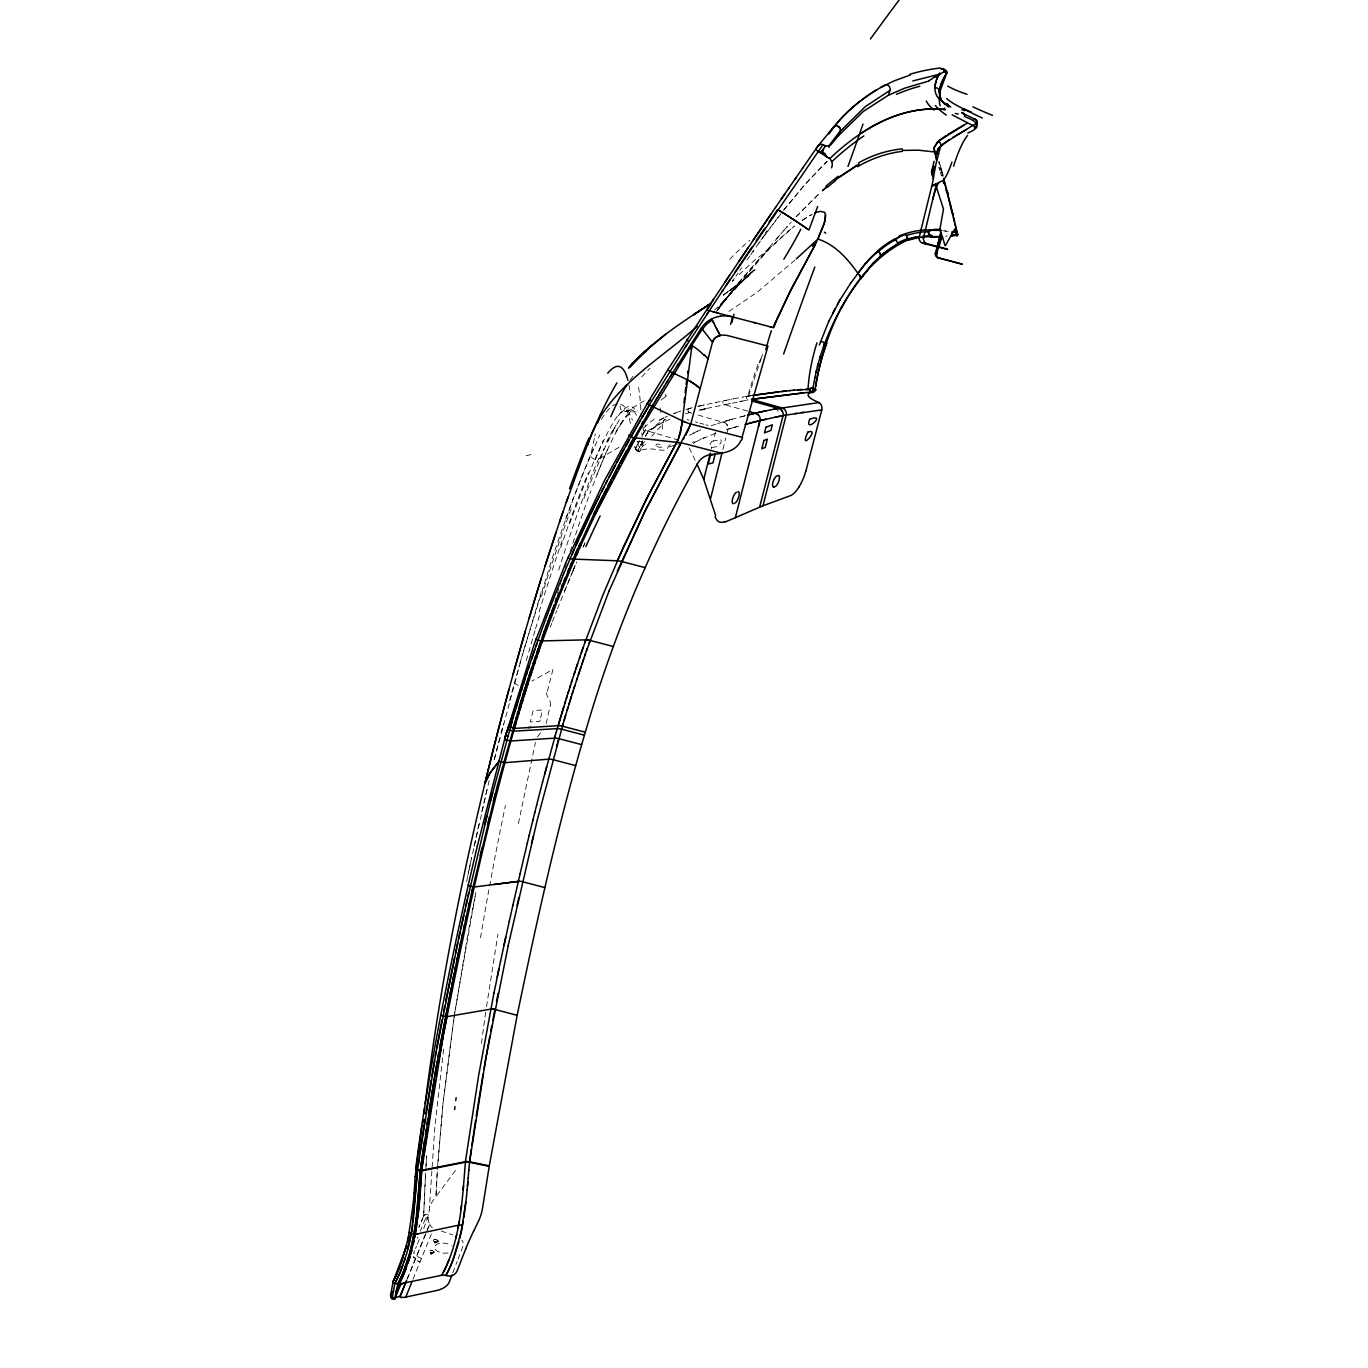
<?xml version="1.0" encoding="UTF-8"?>
<svg xmlns="http://www.w3.org/2000/svg" width="1368" height="1368" viewBox="0 0 1368 1368"><rect width="100%" height="100%" fill="white"/><g stroke="black" fill="none" stroke-linecap="round" stroke-linejoin="round"><path stroke-width="0.75" stroke-dasharray="5 3.75" d="M431.399 1254.251C434.323 1252.9 429.826 1253.806 432.544 1252.353M430.988 1253.225L432.818 1252.797M670.423 444.617A19.255 8.687 14.4 0 0 667.823 447.832A8.995 4.053 14.1 0 1 659.188 449.867L652.621 449.046A25.838 11.782 14.1 0 0 647.526 448.995L645.183 449.234A13.167 5.985 14.1 0 0 639.848 451.594A6.943 6.344 6.1 0 1 638.514 451.44C634.136 451.508 636.188 441.334 635.71 447.9A2.582 2.24 24.1 0 0 637.779 450.448C642.892 454.313 631.64 449.371 635.47 444.48M437.127 1173.864L435.964 1196.641L432.972 1200.659A32.37 28.608 21.5 0 0 429.518 1207.345M425.397 1176.087L423.635 1216.22A2.514 2.223 23.2 0 0 425.585 1218.46L420.233 1231.234M425.602 1172.889L423.635 1216.015L420.66 1223.095L422.456 1218.837M437.264 1171.846L435.964 1196.641L457.528 1167.742M437.401 1169.64L443.061 1102.95L454.415 1014.885M425.841 1168.905L426.679 1156.832M426.029 1165.895L426.748 1155.618M437.743 1164.151L443.027 1103.224L453.731 1019.536M431.074 1254.199L430.356 1252.524L432.681 1252.797L430.92 1254.097L432.562 1252.9M437.811 1240.058L437.999 1241.58L434.802 1241.905A2.548 1.351 6.2 0 1 433.468 1240.006A2.548 1.351 6.2 0 1 436.802 1239.562C439.06 1242.845 432.391 1243.768 436.734 1241.272M430.407 1253.225L430.561 1253.892M433.639 1251.104L433.827 1252.643L430.612 1252.985A2.565 1.368 6.1 0 1 429.278 1251.07A2.565 1.368 6.1 0 1 432.63 1250.609A2.565 1.368 5.7 0 0 429.073 1251.515A2.565 1.368 5.7 0 0 432.237 1253.174A2.565 1.368 5.7 0 0 433.776 1251.224A2.565 1.368 5.7 0 0 432.63 1250.626C432.544 1252.968 428.629 1252.455 430.937 1252.934M436.255 1242.503L434.802 1242.862M481.433 1043.459L482.152 1037.97M443.642 1049.085L434.802 1127.488L429.261 1209.979M482.647 1034.311L485.708 1012.217M486.512 1006.66L497.952 934.122M454.039 1017.45L468.284 932.035M454.723 1012.799L475.141 896.211M468.66 929.949L473.02 907.001M473.414 904.915L475.893 892.449M518.404 823.519L535.452 742.448M466.608 881.539L469.07 869.603M467.839 875.64L468.643 871.792M469.036 869.877L470.25 864.114M469.498 867.62L471.584 857.702M470.643 862.199L489.385 779.623M594.362 438.478L590.942 454.142L572.457 500.449L553.63 553.92L523.106 652.297M594.841 436.238L595.337 433.998M474.08 846.159L479.159 823.262M546.157 723.535L550.192 705.717M481.758 811.891L487.025 789.37M547.388 691.319L552.928 669.516L531.913 681.059M494.224 759.839L500.637 734.53M711.326 448.978L711.668 446.977M494.412 759.069L522.576 654.126M722.868 449.491L725.775 437.931M726.853 433.588L727.947 429.244A5.677 5.489 21.9 0 0 727.656 425.79L726.733 424.268A6.686 6.481 21.7 0 0 725.382 423.02L695.765 414.35M501.098 732.769L503.407 723.877M509.529 700.844L519.378 665.327M526.27 660.676L534.974 630.699M519.908 663.429L540.993 592.908M748.604 396.053L760.882 358.98M535.538 628.784L540.138 613.497M423.738 1228.601L428.834 1213.843A34.935 30.831 -6.3 0 1 429.33 1209.979M759.685 362.503L761.959 356.159M565.634 519.122L583.127 472.901L599.834 434.904M569.55 523.756L586.889 477.877L603.356 440.086M761.429 357.441L762.54 354.415M583.777 498.687L608.367 439.384M452.825 1272.736L457.134 1261.467M457.989 1259.227L463.051 1245.957A16.963 9.029 6.4 0 0 461.614 1240.041M639.933 450.209L641.472 447.729M550.278 627.04L551.714 623.38M552.433 621.568L556.742 610.607M557.46 608.777L575.227 565.258M413.016 1279.217L431.399 1233.936M637.95 450.123L638.548 451.252A6.891 6.173 6.5 0 0 639.728 451.543M572.662 571.499L575.518 564.556M406.877 1279.627L429.603 1224.189L427.893 1219.298M407.442 1278.618L429.672 1224.394M564.693 590.839L571.961 573.226M413.649 1253.037L414.589 1250.78M415.513 1248.539L416.436 1246.299M417.36 1244.059L420.113 1237.39M637.762 450.482L639.677 446.84M417.223 1238.45L417.821 1236.997M572.764 571.362L576.766 562.043M583.196 547.115L585.607 541.523L583.23 546.943M593.267 448.858L590.942 454.142A4.531 3.984 23.1 0 0 594.618 459.238A6.84 5.968 20.9 0 0 599.611 458.536L604.143 448.345M423.755 1215.793L423.755 1215.793A5.045 2.685 5.6 0 1 428.817 1214.237A5.01 2.616 5.4 0 0 426.303 1214.442A5.027 2.599 3.8 0 0 423.789 1215.81M678.819 440.154L646.021 430.51A4.053 1.744 18.3 0 1 645.611 430.031L641.814 436.255L645.354 429.466L645.303 425.14M639.369 447.421L641.096 444.138M640.925 444.463L642.361 441.779M434.75 1242.794C434.032 1240.314 436.631 1241.375 434.836 1241.87M641.883 442.668L642.823 440.924M763.823 235.741L752.827 251.712M612.334 431.655L619.465 419.771M765.139 233.398L766.678 230.679M645.388 436.255L648.124 431.672L656.572 426.029M645.576 435.947L648.124 431.672M614.215 428.235L616.045 425.123M537.504 736.754L540.616 732.872M734.188 278.679L732.359 281.381L734.599 279.072M735.916 276.148L737.882 273.275M739.729 270.573L741.576 267.872M746.928 260.125L750.929 254.397M750.707 254.704L754.555 249.25M758.453 243.795L760.42 241.059M717.362 310.262C740.156 279.79 764.729 249.968 794.5 225.994M718.456 308.706L726.032 298.515L717.704 309.63M643.541 445.147L642.208 446.84M718.422 308.963L733.522 289.041L716.576 311.305L740.84 280.132M778.306 216.982L762.404 238.323L782.77 211.288M783.436 210.398L803.734 185.86L826.939 161.373M783.984 209.697L806.812 182.389L827.178 161.236M723.381 302.55L736.514 286.664L718.268 307.868L768.286 249.797L793.919 226.455M738.002 283.501L760.676 257.697M769.414 247.232L761.001 257.321M769.38 247.266L787.489 226.25M717.601 309.031L736.514 286.664M776.494 238.87L780.085 234.697M783.71 230.542L791.217 222.112M796.244 216.64L818.68 194.153M796.056 216.828L818.338 194.461M734.103 289.879L738.412 285.279L726.562 297.882L749.972 273.463L734.24 289.691M722.372 302.448L738.412 285.279M761.087 257.252L768.286 249.797L753.836 260.878L736.822 276.815M730.05 294.325L714.746 310.04M641.643 376.918L650.039 368.146M741.097 282.68L753.426 270.112L736.771 286.168L755.221 269.633L739.353 283.74M651.578 436.289L661.787 425.294L664.506 419.412M747.236 276.729L734.035 288.836L750.057 274.13M794.962 260.125L757.256 292.154L727.4 312.485M741.781 281.551L746.227 277.841L732.171 288.973L748.228 276.319L721.466 296.394M663.07 398.721L664.164 397.78A10.568 1.471 -31.3 0 0 666.216 395.608M746.227 277.841L730.067 290.786L744.072 279.585M802.007 220.436L811.481 214.622M651.407 429.364L656.435 426.115A318.009 172.915 48.6 0 1 665.293 421.207M802.383 220.231L812.301 214.212M644.174 400.875L627.724 410.845A6.088 5.934 7.6 0 1 626.869 411.204L624.988 411.443A7.097 7.062 -46.8 0 1 623.329 411.238A4.224 4.189 57.6 0 1 620.234 406.074M599.629 458.554L619.225 447.216M689.54 435.246L700.707 429.791M694.705 442.189L716.045 433.023M642.875 445.729L642.584 441.248L637.933 441.71L638.565 451.696M642.584 441.248L638.223 441.761M663.412 418.044L657.751 421.07L665.344 417.103M693.183 433.297L698.809 430.629M699.698 439.624L701.391 438.837M665.344 421.293L670.85 418.847M665.275 417.137L667.293 416.214M627.16 411.084L631.11 409.63A510.127 48.29 -79 0 1 636.479 415.325M703.101 438.068L704.828 437.315M673.21 413.734L678.528 411.785M711.138 425.756L724.219 421.532M678.511 411.785L680.99 410.964M435.417 1242.999L435.212 1243.016M717.533 423.601L719.106 423.105M726.391 429.706L732.598 427.876M729.965 419.856L723.005 421.891A7.421 7.182 21.8 0 1 724.852 422.661M685.436 413.769L690.652 412.298M725.365 421.19L727.691 420.506M729.178 428.868L730.392 428.509M685.898 409.459L692.653 407.63M728.973 420.13L732.205 419.224M731.606 428.167L737.061 426.628M733.983 427.483L741.901 425.294M731.264 419.48L740.994 416.83M688.737 408.656L690.703 408.126M740.618 416.932L746.415 415.41M741.969 416.573L742.927 416.317M691.096 408.023L692.259 407.732M743.867 416.077L744.808 415.838M628.63 410.434L626.732 410.092L628.767 410.793M697.629 406.399L701.596 405.492M698.689 406.159L716.062 402.397M703.768 409.1L697.783 410.486L707.581 408.245M704.811 408.861L705.785 408.639M703.528 405.065L704.486 404.86M706.743 408.433L748.125 399.935A2.377 2.189 80.4 0 1 746.877 396.327L743.918 396.84M725.981 404.295L723.689 404.791M729.007 403.646L730.512 403.321M724.766 400.585L733.693 398.772M715.293 402.568L726.271 400.277M712.967 441.146L711.856 441.385C703.545 452.295 724.356 446.31 720.799 439.538L713.292 441.077L715.242 433.314A5.626 5.438 22.5 0 0 715.344 432.733M730.769 399.353L732.239 399.063M733.693 398.772L742.533 397.096M739.318 401.542L742.243 400.995M742.465 397.113L743.987 396.84M746.654 400.191L748.125 399.935M748.724 396.019L752.486 395.42M748.347 396.087L746.877 396.344L750.622 395.728M947.272 236.031L945.596 236.254M427.551 1217.691L428.218 1217.776A2.582 1.385 12.2 0 0 427.551 1217.691A2.531 1.351 12.2 0 0 425.585 1218.426M943.27 230.799L949.067 231.466L944.724 230.953M688.172 411.221L688.172 411.221A2.479 2.069 73.4 0 0 689.472 412.606L691.575 413.187M687.044 419.6L689.164 420.198M695.508 421.942L697.629 422.541M699.749 423.122L703.973 424.285M706.093 424.884L708.214 425.465M747.578 411.05L724.441 404.62A2.411 2.206 77.7 0 1 723.227 400.909M441.214 1230.995L452.62 1234.876M415.154 1258.321L413.187 1256.799A5.181 4.583 21.6 0 1 415.171 1258.338L415.547 1258.851A6.447 5.694 21.5 0 0 417.206 1260.561L418.095 1261.108A6.447 5.643 21.2 0 0 420.079 1261.741L419.737 1261.724A6.43 5.694 21.5 0 1 415.547 1258.851M627.98 410.52L632.409 420.113M726.733 424.268L727.092 424.764A6.002 5.797 21.8 0 1 727.656 425.79M665.173 394.497L665.908 395.797M689.233 447.9L695.953 461.939M939.542 164.519L938.824 162.04L942.928 176.335L942.535 174.967M939.081 161.338L940.705 167.05M940.654 168.367L942.159 173.616M940.534 166.451L942.997 175.104M941.15 174.83L941.44 175.873L938.961 167.272L940.551 172.761A2.856 2.839 -51.3 0 1 942.997 176.027M941.287 169.085L942.826 174.523M639.728 451.868L639.728 451.611A20.879 8.071 1.9 0 1 640.412 450.277M645.371 429.449L645.388 429.586A3.916 1.71 17.4 0 0 646.192 430.663M641.78 432.972L642.225 436.973M642.601 441.539L642.669 442.411M448.003 1252.951A9.337 4.993 6.3 0 1 435.776 1249.907A9.337 4.993 6.3 0 1 439.008 1243.478A9.337 4.993 6.3 0 1 451.56 1245.872M421.464 1258.372A6.43 5.677 21.5 0 1 416.949 1255.431L416.847 1255.294A5.13 4.549 21.7 0 0 413.906 1253.105M629.879 380.338A554.399 49.727 -77.3 0 1 635.162 374.08M638.514 387.332A549.526 49.829 -80.4 0 1 641.182 416.727M647.286 431.279A317.496 169.735 37.6 0 1 660.299 423.858M628.904 384.955A549.594 54.788 -79.3 0 1 630.477 395.335M595.234 459.751A506.827 45.554 -76.8 0 1 618.37 414.743M618.456 415.615A511.889 48.615 -78.3 0 1 634.547 409.135M601.407 419.258A505.305 50.12 -78 0 1 620.405 405.287M620.508 404.603A511.769 49.881 -79.4 0 1 630.836 426.354M689.472 412.606A2.479 2.069 73.9 0 1 688.343 408.758M674.954 413.7A2.394 1.984 69.4 0 1 675.245 412.982M541.42 596.465A506.502 55.814 -77.4 0 1 571.773 507.306M539.095 611.855A510.691 47.623 -76.6 0 1 562.829 538.53M518.284 685.334A4.925 2.018 15 0 1 514.573 682.427M597.064 474.439A502.278 43.502 -76.7 0 1 620.474 424.678M620.918 424.49A507.391 47.111 -78.3 0 1 635.145 411.717M637.933 441.693A3.916 3.659 -4 0 1 636.855 441.266M705.529 408.793A375.208 16.895 -16.4 0 1 701.664 410.263M526.064 455.766A365.974 5.13 -13.8 0 1 531.023 454.569M669.328 446.857A373.977 18.229 -20.8 0 1 679.229 443.625M777.212 410.845A371.805 20.947 -21 0 1 778.495 410.913M644.79 444.942A16.228 1.06 -45.4 0 1 645.474 444.19M615.908 431.895A510.521 46.273 -77.3 0 1 627.433 414.538M620.781 413.033A511.94 48.94 -78.2 0 1 628.613 408.981M629.212 412.606A510.007 47.555 -78.4 0 1 637.351 411.152M642.96 427.483A507.46 46.991 -79.4 0 1 643.49 431.074M625.946 411.392A6.259 6.207 46.9 0 0 626.869 411.187A6.19 6.122 30.1 0 0 627.741 410.845M560.624 547.833A508.913 49.18 -76.8 0 1 588.326 472.61M558.691 570.063A513.855 48.513 -77.2 0 1 600.261 454.997M607.939 441.573A493.882 43.759 -76.6 0 1 613.839 430.031M715.532 432.767A6.361 6.139 22.8 0 1 715.481 433.348M692.533 442.462A297.677 164.69 46.8 0 1 694.14 441.505M693.285 443.386A289.913 161.15 47.7 0 1 694.927 442.497M432.425 1227.695A7.319 6.652 89.9 0 1 429.843 1224.309M643.815 427.996A315.717 170.111 42.7 0 1 655.152 418.386M729.76 259.304A680.7 149.044 -70 0 1 749.698 240.323M428.269 1219.367A14.484 7.644 21.3 0 1 428.252 1217.794M554.929 601.783A515.206 61.492 -78.5 0 1 590.925 490.684M592.72 485.931A515.206 61.492 -78.5 0 1 607.443 449.61M550.483 705.649A11.611 7.9 -57.3 0 0 549.509 700.331L548.397 697.936A15.664 10.944 -48.3 0 1 546.499 691.627M480.493 937.781A576.68 98.906 -79.8 0 1 505.425 805.444M660.06 407.886A532.237 45.264 -80 0 1 661.086 413.991M662.163 424.183A532.237 45.264 -80 0 1 662.471 429.124M641.301 445.558A65.955 25.701 -28 0 1 644.738 441.283M661.189 400.123A13.646 2.377 -29 0 1 662.505 398.926M606.588 442.172A489.966 43.622 -76.7 0 1 612.59 430.39M655.734 425.209A320.163 174.54 50.3 0 1 666.045 419.036M748.347 394.121A731.863 202.31 87.2 0 1 759.24 360.69M434.391 1241.751L434.391 1241.973A2.548 1.368 5.3 0 0 438.324 1240.998A2.548 1.368 5.3 0 0 434.682 1239.442A2.548 1.368 5.3 0 0 434.391 1241.785L434.391 1241.716M540.155 719.91L539.813 721.329L530.322 721.894L533.075 710.608L542.48 709.958L540.155 719.91M420.062 1224.497L418.864 1227.352L420.062 1224.514M637.625 444.224L635.829 447.661L639.42 440.821L637.625 444.224M737.694 284.852L723.091 295.231L737.694 284.852M628.835 410.571L627.536 410.503L628.835 410.571M657.067 446.43A3.215 1.454 14.1 0 0 662.18 446.566A3.215 1.454 14.1 0 0 658.042 444.087A3.215 1.454 14.1 0 0 657.067 446.43"/><path stroke-width="1.5" d="M939.833 72.88C934.566 81.157 931.659 93.845 941.099 100.462M941.936 69.016L941.953 68.947A3.83 3.334 35 0 1 946.707 72.983C940.808 81.995 934.566 96.102 945.288 104.259M940.756 85.004L939.269 92.494L940.756 98.599M807.034 392.513L811.532 392.069A2.206 0.889 -65.6 0 0 812.387 391.145L814.918 377.79M415.188 1176.6L421.96 1125.71M421.447 1174.428L421.669 1170.854L465.428 1162.184A5.301 2.223 9.3 0 1 469.481 1162.304L489.197 1166.357L482.596 1207.91A52.292 50.24 18.6 0 1 478.099 1221.966L473.773 1230.875M421.429 1174.821L420.882 1183.987M415.188 1176.583L414.128 1192.639M420.797 1185.184L420.643 1187.561M944.604 108.038L944.519 109.508L945.647 109.628M420.557 1188.758L420.386 1191.22M420.284 1192.503L419.668 1200.146M814.9 377.842C823.348 335.707 844.21 296.531 872.288 264.195C874.562 260.262 885.045 256.021 878.307 251.507C870.339 256.158 863.926 265.649 857.804 273.19C847.681 258.877 835.181 244.547 817.927 239.075L796.364 258.826M414.128 1192.588L413.119 1204.558M880.804 255.577L880.069 253.337M468.831 1170.136L468.181 1178.087M465.428 1162.184C462.213 1200.488 460.691 1240.759 441.779 1275.267L399.063 1284.073A1.881 0.992 12.2 0 1 397.661 1284.005L395.078 1283.321A2.274 1.282 11.8 0 1 393.146 1281.491L406.689 1245.906M468.831 1170.187L469.481 1162.287M967.843 132.987C985.063 125.942 974.974 120.675 964.508 116.519A3.676 3.078 -62.9 0 0 961.567 112.689L974.204 118.879M467.155 1189.955L468.198 1178.002M682.222 421.429L692.02 344.924L702.331 329.192L712.489 342.205L690.789 423.994L686.89 433.075M949.033 139.792L938.499 148.137L936.704 154.379L937.525 149.557L942.945 143.982L977.265 122.675A3.608 3.317 64.9 0 0 974.187 119.187L974.255 119.153M467.514 1186.005L467.856 1182.055M463.136 1189.818L463.495 1185.868M513.975 712.01L506.673 732.308L534.324 643.969L566.01 562.18L604.656 480.236L647.03 403.902L682.273 420.848L680.563 432.784L677.759 440.462L649.099 493.677L623.962 545.798L602.826 595.2L584.923 642.515M419.566 1201.429L416.094 1229.866L410.964 1253.533M682.17 421.994L682.016 423.738M467.172 1189.818L466.402 1197.718M413.119 1204.61L408.16 1238.69L401.115 1263.724M441.779 1275.267A5.643 2.924 12.8 0 1 445.917 1275.472A155.867 149.847 10.6 0 0 452.825 1260.321L461.29 1231.781L466.385 1197.838M683.983 402.859L684.547 397.695M681.948 424.337L678.289 439.384L645.439 500.893L617.259 560.794L570.011 558.965A2.445 0.889 23.3 0 1 568.182 557.135M954.727 229.003L955.309 231.996L953.291 232.098A2.36 1.505 -80.4 0 0 951.786 234.817A2.633 1.676 -80.4 0 0 951.974 235.826L957.446 235.296M465.958 1201.788L463.889 1217.503M416.727 1215.861L420.284 1170.769L416.966 1169.845A2.36 1.009 16.1 0 1 415.718 1168.768L415.667 1168.768A2.36 1.094 12.8 0 0 416.898 1169.896M423.977 1113.74L424.713 1107.55M425.209 1103.446C442.685 963.551 472.387 825.4 508.981 689.318M685.146 392.513L685.778 387.298M944.929 104.635L943.099 102.07M461.05 1209.517L461.529 1205.584M416.59 1216.956L412.366 1242.383A184.441 174.899 14.9 0 1 397.797 1284.073L394.6 1299.258L392.308 1298.779A3.061 2.907 -66.6 0 1 390.821 1295L392.188 1291.306M944.98 104.242L943.732 102.532M813.191 388.957L813.156 389.23A2.223 0.872 -65.4 0 1 811.412 392.137L811.275 392.223A2.257 2.018 86 0 1 809.719 389.555L797.612 389.846M686.12 384.699L686.787 379.466L669.858 371.498A2.514 0.889 31.9 0 1 668.097 369.309L713.446 299.438M934.823 86.748L936.088 81.259M399.935 1266.802L397.455 1272.753A146.051 138.613 21.3 0 1 393.146 1281.491L390.684 1294.949M413.05 1222.564L417.548 1170.05L411.973 1229.627L406.912 1252.797L400.516 1271.402A150.788 143.213 18.9 0 1 394.907 1283.27L392.103 1298.984M477.364 845.92C452.261 952.47 430.099 1059.824 415.684 1168.392A2.326 0.941 6.4 0 0 417.582 1169.537L420.301 1170.256A1.778 0.855 12.4 0 0 421.669 1170.324L465.394 1161.706L478.595 1075.71L493.934 993.168M417.582 1169.537L435.657 1054.198L457.716 942.911M420.301 1170.256L435.007 1074.102L451.115 988.055M421.002 1165.143L424.661 1139.561M422.079 1167.28L421.669 1170.324L443.232 1035.832M471.31 1149.359L469.6 1161.808A5.489 2.308 9.2 0 0 465.394 1161.688M418.369 1163.946L419.155 1158.354M422.507 1164.219L423.379 1158.115M687.676 373.054L687.967 370.916M419.959 1152.762L424.901 1119.246M423.806 1155.071L426.474 1136.757M471.909 1145.221L475.568 1120.375M425.414 1134.448L426.183 1129.335M426.919 1133.713L427.842 1127.608M426.953 1124.222L427.739 1119.11M428.304 1124.564L430.766 1108.644M508.263 726.203L514.231 728.443L558.144 725.69A5.472 1.676 13.5 0 1 562.368 726.203L585.316 732.205C612.488 638.617 649.646 547.867 697.851 463.119A18.759 17.51 19.6 0 1 711.104 454.467C721.962 453.731 736.377 451.868 741.029 440.171M476.218 1116.254L483.092 1074.017M425.773 1113.655L431.176 1080.173M428.526 1113.997L437.179 1061.483M431.262 1105.429L433.878 1089.355M934.139 161.236L931.471 171.958L933.489 178.678M434.408 1086.141L435.469 1079.711M691.285 349.285L691.644 347.113M431.843 1076.137L434.614 1060.046M436.016 1076.496L437.11 1070.067M437.692 1066.732L438.854 1060.046M484.016 1068.63L489.795 1036.328M459.323 1221.265L458.006 1228.43M773.399 409.306L818.919 402.551C810.489 399.046 801.648 393.762 814.764 391.607C823.621 332.509 851.905 266.503 908.266 239.571A51.539 31.054 -29.6 0 1 915.414 237.656M435.332 1056.028L436.05 1052.009M437.982 1056.985L438.769 1052.488M439.436 1056.712L441.847 1043.356M459.785 1238.279L463.256 1221.385M436.768 1047.991L442.001 1019.878M439.59 1047.991L457.425 957.566M442.462 1040.022C463.478 931.642 486.769 823.485 517.6 717.431M443.711 1033.336L446.874 1016.663L490.753 1009.139A5.284 2.223 13.1 0 1 494.891 1009.447L517.155 1015.312L489.282 1165.827L469.6 1161.808L486.067 1056.917L508.195 945.613M411.802 1250.403L405.834 1269.111A158.62 150.668 19.8 0 1 399.063 1284.073L398.601 1286.245M490.804 1030.942L491.813 1025.572M398.635 1286.057L396.412 1290.605A14.98 14.039 -7.1 0 0 396.036 1291.922M414.709 1237.578L418.676 1210.629L421.669 1170.854A1.796 0.872 12.4 0 1 420.284 1170.769L415.872 1222.479A330.663 312.383 14.7 0 1 413.974 1234.278L409.63 1253.498L403.252 1272.12A154.396 146.65 19 0 1 397.661 1284.005L397.661 1284.005M492.822 1020.186L494.891 1009.447A5.335 2.257 13.1 0 0 492.702 1009.071L492.446 1009.054M443.711 1011.02L444.651 1006.181M445.609 1001.342L454.535 957.822M517.155 1015.312C536.889 920.288 557.734 825.314 585.316 732.205M496.499 1001.461L498.106 993.476M408.793 1235.509L407.459 1241.905M451.679 985.199L452.261 982.344M493.916 993.236L500.568 961.242M452.859 979.505L454.022 973.794M454.621 970.955L455.732 965.603M497.217 977.197L498.875 969.211M456.946 959.823L467.771 910.079M941.783 230.662C936.122 226.626 921.28 232.423 932.275 235.706M455.561 952.983L464.812 910.472M458.006 954.898L459.152 949.546M500.551 961.362L505.75 937.285M459.716 946.861L460.862 941.509M458.673 938.482L460.093 931.95M461.444 938.841L462.606 933.489M597.799 422.729L600.843 413.581M460.811 928.667L463.684 915.585M463.786 928.137L464.351 925.555M413.358 1244.008L414.059 1240.793M503.971 945.408L509.272 921.314M508.195 945.63L537.077 820.697L563.171 723.484M465.479 920.39L466.625 915.243M464.419 912.319L490.582 800.656L513.393 716.541M465.872 905.77L467.326 899.238M467.531 911.191L469.344 903.085M471.84 892.021L497.268 785.831L523.499 693.114M468.933 904.915L472.986 886.84L470.284 886.139A2.36 0.872 12.1 0 1 468.386 884.788M509.255 921.416L512.863 905.342M906.112 234.441L908.266 239.571L897.032 244.41L883.574 253.422L872.305 264.178L860.421 279.277M468.061 895.955L468.796 892.688M512.846 905.394L520.114 873.69M422.575 1122.803L423.242 1119.913M517.053 905.719L518.865 897.716M520.096 873.724L527.33 843.064M480.151 855.787L481.964 848.023M477.364 845.92L505.51 735.864M816.08 372.387L816.73 369.634M455.869 1238.125L456.638 1234.911M527.296 843.184L529.159 835.403M531.502 843.611L533.332 835.968M484.819 823.981L486.717 816.217M529.125 835.557L532.904 820.099M498.14 762.369L489.966 773.057L484.99 782.941C508.486 686.428 535.333 590.634 568.182 496.858M487.555 824.699L489.453 816.918M947.631 249.489L922.904 243.23A5.113 5.079 -58.1 0 1 919.245 237.091L931.728 186.287L943.612 180.114M532.853 820.27L534.785 812.455M715.669 515.616L703.75 479.381L710.317 453.047M406.706 1245.085L398.738 1269.778M534.751 812.643L536.701 804.829M710.642 498.345L722.15 452.38M490.582 800.656L492.548 792.893M493.318 801.374L495.284 793.594M407.767 1249.617L408.57 1246.436A254.38 240.905 16 0 0 410.691 1236.792L411.289 1233.56A325.704 307.749 15 0 0 412.708 1224.77M730.649 324.336L732.547 316.897M758.419 426.713L759.975 420.592L776.648 416.932M536.666 805L540.599 789.592M724.852 522.114L735.351 517.702L759.975 420.592L762.899 419.891M735.351 517.702L759.633 507.152L783.043 415.65A5.934 5.763 18.5 0 0 782.257 411.204L781.556 410.246A6.583 6.395 18.6 0 0 779.589 408.793L751.921 400.995M759.633 507.152L762.968 505.767L786.207 415.068L821.775 409.904A5.763 4.207 88.7 0 0 818.902 402.619M540.565 789.729L542.583 781.983M805.855 471.173L821.775 409.904M817.431 366.795L818.167 364.008M542.549 782.086L555.237 735.762M932.155 174.899L934.327 166.691M936.191 159.646L936.516 158.466M544.584 774.356L546.619 766.747M648.74 406.005L648.654 406.262A4.207 3.916 23.7 0 1 648.244 406.98A10.482 9.764 24 0 0 647.697 407.835L646.055 410.708M458.964 1241.494L454.005 1257.312A159.218 153.199 12.1 0 1 445.968 1275.506L447.079 1275.78A8.704 8.413 22.3 0 0 457.237 1270.581L465.701 1249.001M937.969 243.812L940.654 232.628L940.124 229.345M513.034 674.492L525.209 631.554M823.143 149.813L825.092 146A4.48 4.087 6.6 0 0 821.963 144.41L821.227 144.41A4.309 3.95 7.1 0 0 818.628 145.401L817.808 146.29L833.967 126.506A4.019 3.369 41.6 0 1 840.414 130.781L838.071 136.03L830.325 145.435M962.285 264.281L938.123 257.782A3.865 3.83 -54.8 0 1 935.387 253.046L941.235 232.816M939.525 258.484A3.83 3.796 -54.5 0 1 936.823 253.781L941.611 234.031M506.399 732.718L504.997 737.711M505.391 736.326L505.972 734.206M556.537 746.5L557.272 743.884M938.345 248.326L942.244 236.066M506.177 733.47L506.605 731.983M557.648 742.567L558.777 738.635L581.622 744.62M555.066 736.326L556.263 732.171M556.246 732.205L557.375 728.272M557.922 726.425L565.48 701.288M931.591 170.932L935.455 165.921L940.791 145.76A3.403 3.369 -84.2 0 0 937.901 141.571L966.868 123.325M510.863 725.228L512.196 720.628M512.932 728.255L515.001 721.21M514.385 728.426L516.437 721.415M557.443 728.101L558.024 726.049M558.144 725.69L563.821 706.692M716.695 328.833L720.166 335.502A13.612 10.499 17.4 0 0 712.489 342.205A13.612 10.499 17.4 0 1 727.861 335.656L767.978 346.053L742.037 437.298L690.789 423.994L644.02 513.12L609.102 590.908M512.88 718.337L520.045 694.585M515.685 718.867L516.386 716.524M517.121 719.072L524.919 693.405M562.368 726.203L568.045 707.273M529.245 617.806L541.198 578.408M514.915 711.428L515.599 709.137M517.07 714.164L517.771 711.822M518.506 714.387L519.207 712.061M563.958 720.799L565.565 715.413M819.74 358.365L820.595 355.509M935.524 77.206L942.791 72.436A8.054 6.601 -84.3 0 1 943.561 72.23L943.698 71.786A3.608 2.343 -63.8 0 0 943.15 68.81L940.91 68.759A3.882 2.479 -62 0 1 941.953 68.451M516.3 706.846L516.984 704.554M518.472 709.479L522.046 697.783M519.908 709.718L521.311 705.05M517.685 702.263L518.386 699.954M567.207 710.009L571.379 696.5M522.029 702.724L522.747 700.382M410.058 1256.73L408.057 1262.972M519.105 697.663L525.244 678.203M564.608 704.092L567.156 695.885M568.849 704.623L573.072 691.114M521.242 690.806L522.234 687.625M522.815 695.32L528.014 678.921M524.252 695.491L529.45 679.109M566.284 698.706L568.849 690.481M524.235 690.772L525.226 687.642M525.654 691.079L526.629 687.933M567.959 693.319L570.576 685.077M572.2 693.85L574.782 685.727M545.114 565.942L556.041 532.289M523.243 684.445C550.517 597.731 587.043 513.941 632.033 434.938M525.722 686.086L527.227 681.384M527.125 686.36L528.134 683.231M569.669 687.95L572.303 679.708M573.893 688.48L585.453 653.716M838.071 136.03L863.516 111.287L888.413 95.23L889.952 90.425A3.933 2.958 64.4 0 0 888.601 85.722L887.593 85.004A3.933 2.958 64.4 0 0 884.651 85.346C862.849 97.06 842.808 113.305 828.957 133.944M527.723 679.828L544.567 630.699M529.142 680.101L535.316 661.36M571.379 682.581L577.587 663.736M526.304 674.92L527.33 671.756M529.245 675.142L530.784 670.457M530.664 675.416L531.673 672.286M576.509 680.375L577.381 677.69M951.786 234.817L957.6 234.834L943.51 178.37M574.047 674.373L574.919 671.705M578.254 675.023L580.921 667.02M528.373 668.593L529.433 665.429M531.297 668.901L531.81 667.345M532.716 669.157L533.229 667.601M404.005 1262.202L405.031 1259.09M575.808 669.055L583.059 647.799M532.853 664.232L533.896 661.12M534.272 664.489L539.591 648.911M825.502 146.581A10.858 5.318 71.8 0 1 826.169 145.778L828.632 146.171L840.414 130.781M819.346 345.027L828.734 321.36M531.553 659.12L534.785 649.646M534.426 659.564L535.486 656.452M581.81 664.352L583.623 659.034M559.495 521.995L562.898 512.025M536.376 658.247L536.906 656.691M507.682 736.326L505.767 735.266L506.228 733.624M579.399 658.418L580.306 655.768M957.515 235.108L956.984 231.979M505.767 734.941L507.289 730.546M536.547 653.34L538.154 648.688M537.983 653.579L540.428 646.534M581.212 653.1L585.863 639.865A5.472 1.471 13.6 0 1 590.104 640.446L613.274 646.483M584.529 656.401L587.317 648.398M775.861 321.548L773.707 327.721L769.722 326.661M535.88 646.5L536.974 643.353M508.708 726.476L510.743 720.697M538.701 647.132L539.779 644.037M540.138 647.355L557.58 600.347L575.312 557.648M586.376 651.065L609.102 590.908M566.249 502.364C581.109 461.768 594.926 420.267 616.917 382.835M540.326 642.481L540.873 640.942L585.863 639.865M541.779 642.686L542.326 641.13M589.181 643.097L590.121 640.446M542.361 636.77L543.113 634.684M823.433 346.839L824.494 343.915L823.673 342.393A2.308 1.624 19.2 0 0 820.39 341.966M543.865 632.615L548.329 620.491M545.387 628.442L546.909 624.287M817.654 206.551L808.915 230.046L807 228.695M547.679 622.218L573.825 557.477M648.894 405.475L684.086 349.062L722.783 290.409M549.235 618.062L550.808 613.907M828.581 158.09L827.948 157.645A84.987 47.128 35.5 0 0 818.013 151.352L817.756 151.232A2.651 1.436 35.2 0 1 816.149 148.685L817.808 146.29L816.97 147.436M816.149 148.685L816.833 147.624M402.91 1265.297L401.747 1268.375A154.208 146.462 19.2 0 1 394.924 1283.27L395.078 1283.321M551.595 611.838L554.348 604.69M451.953 1275.027L449.32 1281.884A26.129 14.227 6 0 1 435.845 1290.708L405.783 1297.069L412.11 1281.423M484.99 782.941L490 773.005L498.687 761.719M715.019 312.332L706.64 309.869L709.291 306.654M555.528 601.681L556.708 598.654M936.499 80.096L938.585 75.343M557.905 595.644L559.102 592.652M587.471 445.267C603.938 390.53 657.204 362.024 697.287 326.234M561.53 586.633L562.761 583.64M400.328 1285.339L394.753 1298.865A14.278 8.105 13.9 0 1 395.66 1297.531L400.037 1296.317L406.193 1281.269M400.174 1296.385L406.638 1280.585M941.184 83.875L945.288 75.514M448.841 1260.236L447.558 1263.314A149.283 143.281 6.8 0 1 443.335 1272.325M563.992 580.648L565.24 577.638M817.671 239.674C820.184 230.953 827.674 221.702 824.767 212.399L820.321 211.339L816.747 212.262M817.927 239.075L824.306 222.779L825.673 214.571M567.737 571.653L569.02 568.66M570.285 565.685L571.567 562.693M617.293 571.26L646.021 509.084L681.281 442.804L721.124 453.167M773.45 326.832L774.63 324.079M773.912 326.131L790.208 291.521L816.781 241.623M572.85 559.717L595.371 510.863M574.321 559.939L581.178 544.481M775.229 322.711L790.55 290.307L815.106 244.94M571.995 554.433L573.979 549.919M574.816 555.237L577.775 548.551M576.338 555.34L578.356 550.757M579.382 548.465L597.389 509.99M575.996 545.404L578.031 540.89M578.784 546.328L579.775 544.105M580.083 536.376L588.479 518.404M828.734 321.377L839.832 300.173L850.828 282.902M590.634 513.923L599.423 496.071M594.105 513.479L621.397 460.281L653.665 403.748M596.448 508.674L602.997 495.472M595.559 513.735L638.736 432.031L691.9 344.873M598.466 507.767L603.972 496.721M604.109 493.284L606.332 488.889M605.084 494.515L611.684 481.621M601.663 491.625L603.921 487.179M605.545 484.016L607.17 480.852M607.99 485.674L626.766 450.448M608.794 477.706L615.446 465.12M613.326 478.492L616.609 472.234M832.838 312.93L835.061 308.689M618.268 469.104L619.926 465.975M617.122 461.974L623.945 449.439M621.619 462.863L631.862 444.207M625.672 446.31L629.16 440.069M628.528 447.25L633.863 437.709L681.281 442.804M633.606 441.094L635.351 437.999M632.255 434.562L633.589 432.202M633.863 437.709L630.904 436.939L636.975 426.269M685.522 435.503L686.189 434.323M634.273 431.005L634.94 429.826M945.989 74.265L946.707 73L940.09 91.16L939.303 98.941M635.436 428.953L644.67 413.016M837.387 304.431L839.849 300.139M637.659 425.089L640.395 420.352M841.234 308.142L843.629 304.004M641.866 423.738L643.011 421.754M644.345 413.581L641.763 417.992M683.453 439.06L684.171 437.846M644.567 413.204L649.372 405.065M644.773 412.845L645.918 410.93M651.219 407.835L647.68 413.786M654.639 402.141L657.786 396.925M652.399 405.851L654.93 401.645M655.99 399.901L656.879 398.413M657.478 397.455L659.137 394.702M659.598 393.967L661.308 391.162M658.743 395.352L660.026 393.249M662.215 389.675L666.455 382.766M662.591 389.059L660.334 392.736M663.719 387.212L664.472 385.998M666.968 381.928L667.892 380.458M666.062 383.416L671.124 375.277M668.097 369.309L647.03 403.902L650.569 399.73M670.354 376.491L701.425 327.978A29.207 27.257 22.4 0 1 711.736 318.898M671.654 374.404L672.971 372.301M677.348 365.341L678.442 363.597M685.283 347.198L686.479 345.334M831.231 130.473C843.355 113.937 859.446 100.377 876.854 89.672M711.189 302.858L747.834 248.07M706.606 314.674L709.171 310.827M724.92 282.201L729.52 275.327M721.962 291.658L823.023 144.632M726.22 285.262L730.495 278.884M738.703 261.613L775.553 207.389M734.753 272.523L751.887 247.146M508.195 727.913L507.836 729.657L513.359 731.162L557.272 728.648A5.421 1.659 13.6 0 1 559.255 728.716L559.803 728.819A5.472 1.659 13.5 0 1 561.496 729.178L584.41 735.163M752.52 241.144L770.954 214.092M823.536 149.061L820.697 152.908L818.013 151.386M756.179 240.836L764.763 228.268M781.35 198.958L784.941 193.743M775.468 207.526L789.216 187.536M769.055 222.009L777.64 209.543L779.623 210.775A286.63 139.314 35.2 0 1 807.017 228.661A286.784 139.399 35.2 0 0 779.606 210.792M788.532 188.528L796.056 177.652M802.469 168.384L816.286 148.394M794.5 179.909L802.845 167.819M850.811 282.919L865.106 263.99L877.606 251.182M820.697 152.908L822.288 150.719M840.209 131.379L865.363 106.567L889.952 90.425M709.821 306.039L710.898 304.825M833.539 126.968L835.079 125.89M629.947 366.556C652.69 341.179 681.52 322.421 709.906 304.038L693.422 314.897L708.333 305.098M636.548 359.562L629.246 367.308L643.935 352.38L665.6 334.254M957.497 235.039L957.583 234.937A2.36 2.308 -21 0 0 955.326 231.893L955.018 230.44M830.102 158.346C860.421 129.31 901.067 105.011 944.519 109.508C915.124 106.379 885.848 116.673 861.72 132.952M643.935 352.38L652.091 345.146M957.138 236.066L956.078 235.074M822.493 190.699L826.717 187.006M822.852 190.374L827.11 186.664M938.91 140.699L946.092 135.552M835.215 180.046L859.07 164.126M839.08 177.088L856.915 165.34M948.024 134.338L963.551 125.206M931.967 186.133L935.558 165.938M953.068 137.279L966.56 129.447M932.206 185.997L936.516 183.637L923.571 237.639A5.198 5.164 -57.5 0 0 927.316 243.812L947.306 249.113M880.667 87.484L893.749 81.037L910.421 74.949M888.413 95.23L904.864 88.099L929.146 80.969M715.344 326.131L711.616 318.983L712.813 318.419A29.292 27.343 22.3 0 1 720.457 316.196M897.408 237.981L899.392 237.074M955.155 232.098L951.889 231.876L953.41 232.115M814.61 213.117L816.046 212.536M733.932 503.492L733.658 503.612A6.036 2.052 -70.4 0 1 732.581 498.858A6.036 2.052 -70.4 0 1 736.429 492.343M762.968 505.767L790.311 495.712A22.999 8.413 -68.4 0 0 799.083 486.888M737.779 491.847L737.865 491.796A6.019 2.001 -69.6 0 1 738.857 496.345A6.019 2.001 -69.6 0 1 735.043 502.996M908.147 240.221L919.33 237.416M912.781 80.951L939.525 74.197M745.081 424.439L746.107 424.166M747.048 423.926L747.988 423.687M745.44 424.354L749.801 423.208M749.322 423.328L752.451 422.507M751.186 422.832L754.178 422.062M755.871 421.635L753.016 422.37M747.544 415.12L750.074 414.487M757.53 421.207L754.811 421.908M749.322 414.675L751.836 414.042M756.555 421.447L759.975 420.592M751.049 414.23L753.563 413.598M752.759 413.803L763.327 411.375M754.452 413.392L761.155 411.836M763.652 419.719L765.858 419.241M915.363 237.587L919.57 236.767L915.431 237.587M761.873 411.683L764.78 411.067M418.078 1233.765L415.102 1234.381L458.639 1225.164A5.267 2.035 9.4 0 1 462.572 1225.318M764.079 411.221L766.234 410.776M775.229 417.223L783.436 415.581M765.533 410.913L776.255 408.758M778.05 416.642L783.043 415.65M776.973 408.622L778.392 408.348M783.231 415.615L784.616 415.359M784.428 415.393L786.207 415.068M751.887 399.302L807.257 392.496M943.561 72.248L946.126 72.076A4.908 1.334 -17.6 0 1 946.878 72.675L946.793 72.829A3.848 3.42 30.5 0 0 946.16 70.931L946.331 71.341M794.825 413.598L797.014 413.239M752.486 395.42L778.614 391.846M446.72 1016.68L442.77 1015.86A2.343 0.906 9.9 0 1 440.855 1014.629M754.401 395.13L786.292 390.974M801.426 412.572L803.649 412.247M474.422 886.977L519.276 881.283A5.369 2.018 13.2 0 1 522.542 881.727L544.994 887.644M493.797 884.497L519.276 881.283M922.34 236.356L923.759 236.185M781.538 391.504L790.174 390.581M922.972 236.903L940.261 236.476M923.725 236.185L927.795 235.843M789.507 390.632L794.073 390.188M793.543 390.239L801.956 389.452M803.375 392.821L751.391 399.388L781.556 407.767A6.259 6.071 18.3 0 1 786.309 415.085M805.82 389.145L809.976 388.82M902.384 150.394L918.68 150.189L934.447 151.968A3.215 3.181 -57.4 0 1 936.995 154.003M528.202 727.571L530.955 727.383M927.778 235.843L930.428 235.741L928.684 233.364A2.377 1.197 88.7 0 1 929.436 230.32L937.268 230.371M929.111 235.775L930.428 235.741M474.012 886.994L473.089 886.874M938.79 230.457L940.295 230.559M414.521 1234.381L415.188 1234.363A1.761 0.906 12.3 0 1 413.991 1234.278L411.289 1233.56A2.308 0.958 8.9 0 1 409.408 1232.294M919.245 237.091L923.571 237.639L922.34 237.468M923.144 243.248L926.991 243.778M587.847 639.985L588.975 640.173M402.038 1297.12L402.26 1297.172A11.218 7.609 -43.1 0 0 405.749 1297.257M394.001 1298.027L392.017 1297.514A1.83 1.693 -3.7 0 1 391.248 1297.086L390.821 1296.539A3.386 3.146 -3.8 0 1 390.667 1294.299M938.123 257.782L962.063 264.041M713.241 311.87L717.943 313.101M717.311 312.93L755.769 322.985M645.132 567.635L621.534 561.479A5.506 1.197 13.9 0 0 617.242 560.794M540.873 640.942L538.086 640.207A2.428 0.889 19.2 0 1 536.239 638.548M506.793 740.156L504.963 739.284M575.62 765.601L552.894 759.65A5.404 1.744 13.4 0 0 548.671 759.172L504.86 762.677L500.671 761.788A2.394 0.872 14.5 0 1 498.79 760.351M753.7 322.438L771.159 327.037M690.652 344.445L691.524 344.702M749.493 411.58L757.034 413.94A6.447 6.259 20.1 0 1 758.471 415.102A6.088 5.917 20.2 0 1 760.01 420.592M682.273 420.848L687.403 422.986A8.174 1.248 15 0 0 690.789 423.994M813.191 388.717L815.858 389.829L813.191 388.717A2.257 1.59 7.3 0 0 810.95 388.358A2.274 1.59 6.8 0 0 810.352 388.495L810.352 388.495A2.24 1.556 6.4 0 1 813.242 388.7M812.729 392.821L811.275 392.223A2.257 1.881 82.9 0 1 809.822 389.572M684.752 421.994L683.726 421.549M936.823 253.781L935.387 253.046M908.266 239.571L906.745 237.519M686.787 379.466L692.516 382.92M756.487 413.649L757.034 413.94A6.618 6.412 20.2 0 1 758.471 415.102M837.797 126.13L839.969 128.096M952.128 114.792L975.914 127.173L976.786 122.761A3.642 2.992 -63.7 0 0 974.05 118.811M827.349 157.252L824.887 155.559M696.791 385.879L700.211 388.461M698.501 387.144L699.356 387.794M941.919 101.146L942.808 101.848M942.518 101.625L940.363 99.796M946.348 105.165L948.708 107.012A3.711 3.369 -56.2 0 0 945.049 103.438M704.332 354.774L708.077 358.826M857.018 274.233A2.343 1.146 36.8 0 1 859.737 275.293L860.575 278.593L860.831 277.225M859.754 275.293L860.729 276.798M781.556 410.246L782.274 411.187M702.28 329.124L701.425 327.978M898.058 237.622A51.061 31.789 -28.3 0 0 895.441 238.921L898.024 243.897A53.762 32.969 -28.9 0 0 880.718 255.884M720.166 335.502L716.199 327.858M712.13 319.907L713.754 323.002M715.242 325.926L716.387 328.234M696.962 464.043L703.768 479.399M936.293 186.749L943.492 209.082L939.97 228.866M942.347 236.425L944.895 245.282A42.408 2.958 -73.8 0 0 945.442 245.522L954.436 229.653L955.924 234.407M936.345 158.192L933.865 148L937.901 141.571L933.882 147.966L936.276 158.192M944.382 181.482L945.562 185.792M943.27 182.371L943.578 183.5M945.869 186.903L949.99 202.396M950.315 203.712L952.419 212.16M952.795 213.682L953.171 215.238A2.462 2.428 -31.5 0 0 951.512 212.245M953.684 217.358L954.197 219.547M954.454 220.658L954.727 221.821M955.257 224.181L956.694 230.611M824.494 343.915L824.818 346.549M702.536 329.329A28.796 26.283 14.1 0 1 712.249 320.163M731.897 322.455A67.75 1.385 -75.4 0 1 733.966 314.264M720.44 316.179A29.651 27.736 22.6 0 1 732.547 316.88M692.362 345.796A51.556 16.313 56.8 0 1 704.452 355.629M765.841 349.661A77.497 11.32 -67.5 0 1 771.364 330.731M692.567 382.972A29.121 4.617 40.8 0 1 697.663 386.546M689.575 380.817A31.31 5.233 41.2 0 1 696.466 385.366M870.407 38.988A762.882 49.846 -57.5 0 1 919.621 -27.172M783.625 354.004A1389.307 290.803 -75.5 0 1 814.815 267.017M688.891 341.607A2.531 0.906 33.1 0 1 687.129 339.367M828.923 157.73A9.08 7.9 32.9 0 1 831.556 167.819M863.003 124.095A790.892 108.14 -65.2 0 1 847.972 166.451M630.904 436.939A2.497 0.906 29.4 0 1 629.126 434.853M742.567 437.264A33.687 22.538 -22.5 0 1 741.644 440.171M821.296 151.438A40.288 26.129 36.7 0 1 825.725 154.293M827.401 157.2A11.406 10.106 31.5 0 1 825.109 155.131L823.639 153.233A4.292 4.172 -58.7 0 1 822.801 149.745M397.438 1272.787A146.222 138.784 21.6 0 1 393.163 1281.508A2.274 1.265 13.7 0 0 394.856 1283.252M405.817 1269.145A159.406 151.523 22.6 0 1 399.097 1284.09M932.89 199.13A17.408 2.428 -76.4 0 1 939.012 182.457M934.019 110.073A264.657 47.88 8.5 0 1 926.307 101.044M982.224 117.973A254.961 43.297 12.3 0 1 963.619 108.756M946.263 115.083A253.422 48.872 8.9 0 1 935.37 105.49M950.794 106.978A164.228 36.987 4.2 0 1 947.032 104.259M398.413 1287.237A10.072 6.755 -54.7 0 1 404.894 1282.859M897.596 242.974A43.742 26.437 -28.9 0 1 908.249 238.545M908.249 238.938A51.386 31.019 -29.7 0 1 915.483 236.972M906.129 235.535A62.535 36.799 -26.5 0 1 928.821 231.568M899.152 236.014A57.456 35.893 -28.3 0 1 929.641 229.961M898.673 237.211A49.505 31.276 -28.5 0 1 906.095 234.27M950.76 236.066A15.971 9.422 45.5 0 1 952.094 236.237M930.633 236.921A114.296 62.398 -25 0 1 939.474 237.091A116.212 63.082 -24.6 0 0 931.523 236.886M877.418 251.079A56.858 35.277 -28.3 0 1 895.288 238.631M878.359 251.609A56.909 34.183 -28.8 0 1 895.766 239.537M934.754 87.791A3.762 3.659 -5.7 0 1 939.286 91.417M992.467 115.357A262.878 39.398 13.1 0 1 972.905 106.858M961.926 109.816A78.643 32.593 -7 0 1 964.799 110.705M569.515 488.804A548.431 49.043 -76.2 0 1 588.787 438.29M955.394 113.407A78.848 28.266 -3.9 0 1 958.233 114.04M832.035 161.544A237.126 218.794 -24 0 1 863.875 135.911M825.93 186.202A204.054 175.292 -31.4 0 1 838.362 176.198M858.42 162.946A96.632 80.729 -32.4 0 1 902.487 148.855M814.165 243.333A277.687 20.982 -49.9 0 1 812.575 246.343M610.761 416.744A554.399 49.727 -77.3 0 1 627.023 384.596M607.734 373.259A549.594 54.788 -79.3 0 1 627.912 380.475M454.604 1109.602A658.076 187.296 -77.7 0 1 454.963 1106.609M455.732 1100.641A658.076 187.296 -77.7 0 1 456.125 1097.649M505.031 739.387A2.394 0.889 14.9 0 0 506.587 740.156L510.726 741.011L554.553 738.139A5.369 1.659 13.5 0 1 558.725 738.635M808.009 389.504A377.158 198.138 -32.7 0 1 816.901 342.855M946.075 190.665A2.651 2.616 -43.9 0 1 947.75 193.863M896.485 94.341A212.878 104.72 13 0 1 919.741 86.252M576.424 542.737A1811.403 1493.463 24.8 0 1 590.89 511.94M585.863 546.619A1816.294 1495.344 25.6 0 1 600.142 515.924M895.595 239.246A51.403 31.891 -28.3 0 1 897.528 238.288M815.653 386.511A380.954 192.973 -35 0 1 826.87 342.992M824.374 232.201A324.763 26.009 -47.9 0 1 825.691 233.278M724.972 521.482A36.372 14.005 -70.8 0 1 715.071 516.642M401.576 1297.616A10.277 6.173 -27.6 0 1 399.832 1296.625M909.72 74.351A188.784 100.873 17.3 0 1 940.226 67.972M943.15 68.81A3.608 2.326 -64 0 1 943.681 71.786M976.461 127.138A5.386 0.923 -6.4 0 1 974.341 127.891M857.668 166.622A97.658 78.797 -31 0 1 902.333 151.352M827.554 187.125A211.595 179.995 -31.6 0 1 835.626 180.525M800.725 229.294A663.292 52.258 -48.9 0 1 783.864 259.151M829.35 147.163A15.082 1.385 -59.9 0 1 829.641 144.683M971.246 112.056A189.365 46.632 1.3 0 1 946.69 98.564M940.226 105.695A173.753 43.639 -3.7 0 1 939.748 98.616M967.056 94.306A185.689 46.461 -1.7 0 1 947.665 86.081M951.94 162.04A28.591 5.25 -74.8 0 1 943.749 179.499M953.633 166.161A54.241 12.62 -77.1 0 1 967.552 135.432M805.735 471.225A23.153 8.636 -68.9 0 1 799.066 486.803M465.633 1248.984A517.361 482.203 43.1 0 1 473.721 1230.858M935.062 76.42A17.716 9.644 -46.7 0 1 929.18 80.49M710.385 455.322L708.231 463.957L712.967 462.931L715.122 454.313L710.385 455.322M765.926 427.209L764.49 432.852L770.919 430.441L772.356 424.832L765.926 427.209M763.925 440.496L761.805 448.807L765.225 447.473L767.328 439.196L763.925 440.496M809.668 419.309C803.683 434.631 827.896 412.298 809.668 419.309M807.838 432.185C798.006 453.492 820.971 427.072 807.838 432.185M635.812 360.297L628.528 368.112L650.655 346.343L635.812 360.297M774.066 486.888L773.878 486.94A5.848 2.018 -69.5 0 1 772.886 482.442A5.848 2.018 -69.5 0 1 776.682 476.064L778.118 475.534A5.831 2.035 -70 0 1 779.093 480.168A5.831 2.035 -70 0 1 775.314 486.444L774.066 486.888"/></g></svg>
